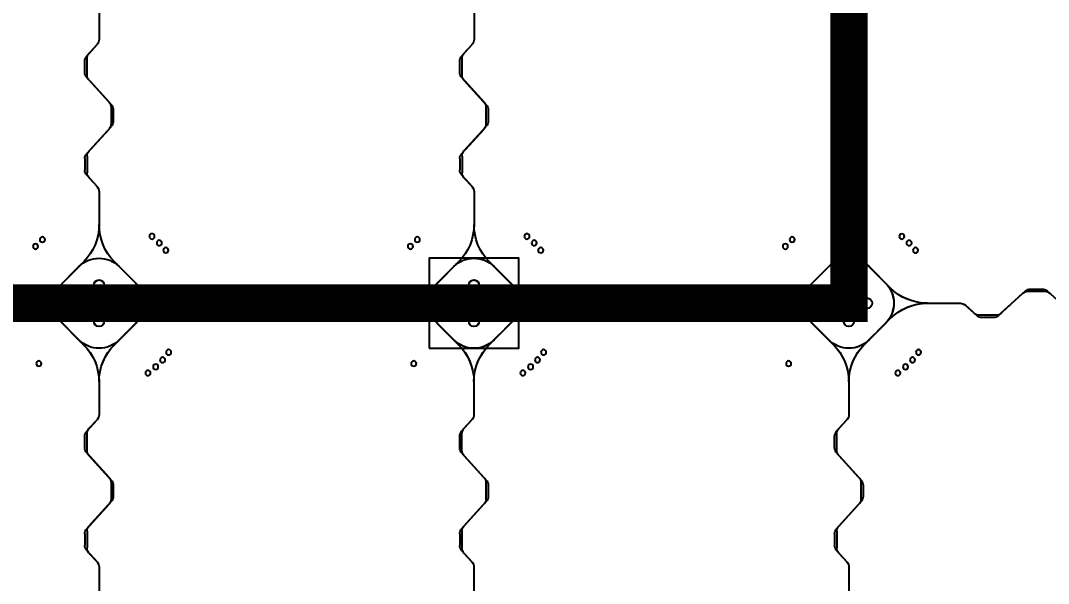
# Model space of a CAD drawing. Header units: millimetres. Extents: x -1612139 to -1260738, y 1141106 to 1536160.
# Drawn here: x -1314124 to -1312753, y 1255438 to 1256188 of the extents above; entities that cross this region are included whole.
import ezdxf

# ---------------------------------------------------------------- set-up
doc = ezdxf.new("R2010")
doc.units = ezdxf.units.MM
doc.header["$LTSCALE"] = 10
doc.layers.get('0').update_dxf_attribs({"linetype": 'CONTINUOUS'})
doc.layers.get('DEFPOINTS').update_dxf_attribs({"linetype": 'CONTINUOUS'})
doc.layers.add('W-FLOAT_BOWL浮筒', color=253, linetype='CONTINUOUS')
doc.styles.add('STANDARD_T3', font='simplex.shx', dxfattribs={"width": 0.7, "bigfont": 'gbcbig.shx'})
doc.dimstyles.new('W&&200', dxfattribs={"dimtxt": 700, "dimasz": 200, "dimexe": 500, "dimexo": 600, "dimgap": 200, "dimtad": 1, "dimdec": 0, "dimzin": 0, "dimdsep": 46, "dimtxsty": 'STANDARD_T3', "dimcen": 0.09, "dimclrd": 1, "dimclre": 1, "dimclrt": 7, "dimazin": 2, "dimtfac": 1, "dimtdec": 0, "dimtix": 1, "dimtmove": 2, "dimatfit": 3, "dimfxl": 100, "dimtolj": 1, "dimtzin": 0, "dimarcsym": 0})

# ---------------------------------------------------------------- blocks, each defined once
blk = doc.blocks.new('蓝色')
at = {"layer": 'W-FLOAT_BOWL浮筒', "color": 5}
for p, q in [((19006.3, 351.6), (19006.3, 395.8)), ((19006.3, 351.8), (19006.3, 395.8)), ((19506.3, 351.6), (19506.3, 395.8)), ((19506.3, 351.8), (19506.3, 395.8)), ((20006.3, 351.6), (20006.3, 395.8)), ((20006.3, 351.8), (20006.3, 395.8)), ((18989.9, 329.7), (19003.7, 344.9)), ((18992.9, 333.2), (19003.7, 345.1)), ((19489.9, 329.7), (19503.7, 344.9)), ((19492.9, 333.2), (19503.7, 345.1)), ((19989.9, 329.7), (20003.7, 344.9)), ((19992.9, 333.2), (20003.7, 345.1)), ((18987.3, 307.7), (18987.3, 323)), ((18990.3, 304.2), (18990.3, 326.5)), ((19487.3, 307.7), (19487.3, 323)), ((19490.3, 304.2), (19490.3, 326.5)), ((19987.3, 307.7), (19987.3, 323)), ((19990.3, 304.2), (19990.3, 326.5)), ((18989.9, 301), (19019.7, 268.2)), ((18992.9, 297.5), (19022.7, 264.7)), ((19489.9, 301), (19519.7, 268.2)), ((19492.9, 297.5), (19522.7, 264.7)), ((19989.9, 301), (20019.7, 268.2)), ((19992.9, 297.5), (20022.7, 264.7)), ((19022.3, 239.2), (19022.3, 261.5)), ((19522.3, 239.2), (19522.3, 261.5)), ((20022.3, 239.2), (20022.3, 261.5)), ((19025.3, 242.7), (19025.3, 258)), ((19525.3, 242.7), (19525.3, 258)), ((20025.3, 242.7), (20025.3, 258)), ((18992.9, 203.2), (19022.7, 236)), ((19492.9, 203.2), (19522.7, 236)), ((19992.9, 203.2), (20022.7, 236)), ((18989.9, 199.7), (19019.7, 232.5)), ((19489.9, 199.7), (19519.7, 232.5)), ((19989.9, 199.7), (20019.7, 232.5)), ((18987.3, 193), (18987.3, 177.7)), ((18990.3, 196.5), (18990.3, 174.2)), ((19487.3, 193), (19487.3, 177.7)), ((19490.3, 196.5), (19490.3, 174.2)), ((19987.3, 193), (19987.3, 177.7)), ((19990.3, 196.5), (19990.3, 174.2)), ((18989.9, 171), (19003.7, 155.8)), ((18992.9, 167.5), (19003.7, 155.6)), ((19489.9, 171), (19503.7, 155.8)), ((19492.9, 167.5), (19503.7, 155.6)), ((19989.9, 171), (20003.7, 155.8)), ((19992.9, 167.5), (20003.7, 155.6)), ((19006.3, 105.1), (19006.3, 149.1)), ((19006.3, 105.1), (19006.3, 148.9)), ((19506.3, 105.1), (19506.3, 149.1)), ((19506.3, 105.1), (19506.3, 148.9)), ((20006.3, 105.1), (20006.3, 149.1)), ((20006.3, 105.1), (20006.3, 148.9)), ((18951.1, 20.9), (18985.8, 55.6)), ((18957.5, 27.2), (18985.8, 55.5)), ((19061.6, 20.9), (19026.8, 55.6)), ((19055.2, 27.2), (19026.8, 55.5)), ((19451.1, 20.9), (19485.8, 55.6)), ((19457.5, 27.2), (19485.8, 55.5)), ((19561.6, 20.9), (19526.8, 55.6)), ((19555.2, 27.2), (19526.8, 55.5)), ((19951.1, 20.9), (19985.8, 55.6)), ((19957.5, 27.2), (19985.8, 55.5)), ((20061.6, 20.9), (20026.8, 55.6)), ((20055.2, 27.2), (20026.8, 55.5)), ((19457.5, 27.3), (19479.4, 49.2)), ((19533.2, 49.2), (19561.5, 20.9)), ((19979.5, 49.2), (19951.2, 20.9)), ((19957.5, 27.3), (19979.4, 49.2)), ((20033.2, 49.2), (20055.2, 27.3)), ((20033.2, 49.2), (20061.5, 20.9)), ((19177, 16.8), (19161.8, 3)), ((19199, 19.4), (19183.7, 19.4)), ((19205.7, 16.8), (19238.5, -13)), ((19307, 16.8), (19274.2, -13)), ((19313.7, 19.4), (19329, 19.4)), ((19335.7, 16.8), (19350.9, 3)), ((19673.5, 13.8), (19661.6, 3)), ((19677, 16.8), (19661.8, 3)), ((19702.5, 16.4), (19680.2, 16.4)), ((19699, 19.4), (19683.7, 19.4)), ((19705.7, 16.8), (19738.5, -13)), ((19709.2, 13.8), (19742, -16)), ((19803.5, 13.8), (19770.7, -16)), ((19807, 16.8), (19774.2, -13)), ((19810.2, 16.4), (19832.5, 16.4)), ((19813.7, 19.4), (19829, 19.4)), ((19835.7, 16.8), (19850.9, 3)), ((19839.2, 13.8), (19851.1, 3)), ((20173.5, 13.8), (20161.6, 3)), ((20177, 16.8), (20161.8, 3)), ((20202.5, 16.4), (20180.2, 16.4)), ((20199, 19.4), (20183.7, 19.4)), ((20205.7, 16.8), (20238.5, -13)), ((20209.2, 13.8), (20242, -16)), ((20303.5, 13.8), (20270.7, -16)), ((19110.9, 0.4), (19155.1, 0.4)), ((19357.6, 0.4), (19401.6, 0.4)), ((19610.9, 0.4), (19655.1, 0.4)), ((19610.9, 0.4), (19654.9, 0.4)), ((19857.6, 0.4), (19901.6, 0.4)), ((19857.8, 0.4), (19901.6, 0.4)), ((20110.9, 0.4), (20155.1, 0.4)), ((20110.9, 0.4), (20154.9, 0.4)), ((18979.5, -48.4), (18951.2, -20.1)), ((18979.4, -48.4), (18957.5, -26.5)), ((19033.2, -48.4), (19061.5, -20.1)), ((19055.2, -26.5), (19033.2, -48.4)), ((19245.2, -15.6), (19267.5, -15.6)), ((19479.5, -48.4), (19451.2, -20.1)), ((19479.4, -48.4), (19457.5, -26.5)), ((19457.5, -26.5), (19485.8, -54.8)), ((19526.8, -54.9), (19561.6, -20.1)), ((19533.2, -48.4), (19561.5, -20.1)), ((19555.2, -26.5), (19533.2, -48.4)), ((19745.2, -15.6), (19767.5, -15.6)), ((19748.7, -18.6), (19764, -18.6)), ((19985.8, -54.9), (19951.1, -20.1)), ((19979.5, -48.4), (19951.2, -20.1)), ((19979.4, -48.4), (19957.5, -26.5)), ((19957.5, -26.5), (19985.8, -54.8)), ((20026.8, -54.9), (20061.6, -20.1)), ((20055.2, -26.5), (20026.8, -54.8)), ((20033.2, -48.4), (20061.5, -20.1)), ((20055.2, -26.5), (20033.2, -48.4)), ((20245.2, -15.6), (20267.5, -15.6)), ((20248.7, -18.6), (20264, -18.6)), ((20006.3, -148.4), (20006.3, -104.2)), ((20006.3, -148.2), (20006.3, -104.2)), ((19989.9, -170.3), (20003.7, -155.1)), ((19992.9, -166.8), (20003.7, -154.9)), ((19987.3, -192.3), (19987.3, -177)), ((19990.3, -195.8), (19990.3, -173.5)), ((19989.9, -199), (20019.7, -231.8)), ((19992.9, -202.5), (20022.7, -235.3)), ((20022.3, -260.8), (20022.3, -238.5)), ((20025.3, -257.3), (20025.3, -242)), ((19989.9, -300.3), (20019.7, -267.5)), ((19992.9, -296.8), (20022.7, -264)), ((19987.3, -307), (19987.3, -322.3)), ((19990.3, -303.5), (19990.3, -325.8)), ((19989.9, -329), (20003.7, -344.2)), ((19992.9, -332.5), (20003.7, -344.4)), ((20006.3, -394.9), (20006.3, -350.9)), ((20006.3, -394.9), (20006.3, -351.1))]:
    blk.add_line(p, q, dxfattribs=at)
for centre in [(19071.6, 93.3), (19571.6, 93.3), (20071.6, 93.3), (18926, 80.7), (19081.9, 85.1), (19426, 80.7), (19581.9, 85.1), (19926, 80.7), (20081.9, 85.1), (19091.1, 75.9), (19099.2, 65.7), (19591.1, 75.9), (19599.2, 65.7), (20091.1, 75.9), (20099.2, 65.7), (20095.3, -70.2), (20086.6, -79.9), (20076.9, -88.6)]:
    blk.add_circle(centre, 3.5, dxfattribs=at)
for centre, radius, start, end in [((18996.3, 351.8), 10, 317.7263, 0), ((18996.3, 351.6), 10, 317.7263, 0), ((19496.3, 351.8), 10, 317.7263, 0), ((19496.3, 351.6), 10, 317.7263, 0), ((19996.3, 351.8), 10, 317.7263, 0), ((19996.3, 351.6), 10, 317.7263, 0), ((18997.3, 323), 10, 137.7263, 180), ((19000.3, 326.5), 10, 137.7263, 180), ((19497.3, 323), 10, 137.7263, 180), ((19500.3, 326.5), 10, 137.7263, 180), ((19997.3, 323), 10, 137.7263, 180), ((20000.3, 326.5), 10, 137.7263, 180), ((18997.3, 307.7), 10, 180, 222.2737), ((19000.3, 304.2), 10, 180, 222.2737), ((19497.3, 307.7), 10, 180, 222.2737), ((19500.3, 304.2), 10, 180, 222.2737), ((19997.3, 307.7), 10, 180, 222.2737), ((20000.3, 304.2), 10, 180, 222.2737), ((19012.3, 261.5), 10, 0, 42.2737), ((19015.3, 258), 10, 0, 42.2737), ((19512.3, 261.5), 10, 0, 42.2737), ((19515.3, 258), 10, 0, 42.2737), ((20012.3, 261.5), 10, 0, 42.2737), ((20015.3, 258), 10, 0, 42.2737), ((19012.3, 239.2), 10, 317.7263, 0), ((19015.3, 242.7), 10, 317.7263, 0), ((19512.3, 239.2), 10, 317.7263, 0), ((19515.3, 242.7), 10, 317.7263, 0), ((20012.3, 239.2), 10, 317.7263, 0), ((20015.3, 242.7), 10, 317.7263, 0), ((18997.3, 193), 10, 137.7263, 180), ((19000.3, 196.5), 10, 137.7263, 180), ((19497.3, 193), 10, 137.7263, 180), ((19500.3, 196.5), 10, 137.7263, 180), ((19997.3, 193), 10, 137.7263, 180), ((20000.3, 196.5), 10, 137.7263, 180), ((18997.3, 177.7), 10, 180, 222.2737), ((19000.3, 174.2), 10, 180, 222.2737), ((19497.3, 177.7), 10, 180, 222.2737), ((19500.3, 174.2), 10, 180, 222.2737), ((19997.3, 177.7), 10, 180, 222.2737), ((20000.3, 174.2), 10, 180, 222.2737), ((18996.3, 149.1), 10, 0, 42.2737), ((18996.3, 148.9), 10, 0, 42.2737), ((19496.3, 149.1), 10, 0, 42.2737), ((19496.3, 148.9), 10, 0, 42.2737), ((19996.3, 149.1), 10, 0, 42.2737), ((19996.3, 148.9), 10, 0, 42.2737), ((18936.3, 105.1), 70, 315, 0), ((18936.3, 105), 70, 315, 0), ((19076.3, 105.1), 70, 180, 225), ((19076.3, 105), 70, 180, 225), ((19436.3, 105.1), 70, 315, 0), ((19436.3, 105), 70, 315, 0), ((19576.3, 105.1), 70, 180, 225), ((19576.3, 105), 70, 180, 225), ((19936.3, 105.1), 70, 315, 0), ((19936.3, 105), 70, 315, 0), ((20076.3, 105.1), 70, 180, 225), ((20076.3, 105), 70, 180, 225), ((19506.3, 22.3), 38, 45, 135), ((20006.3, 22.3), 38, 45, 135), ((20006.4, 22.3), 38, 45, 135), ((19006.3, 24.4), 7, 0, 180), ((19006.3, 24.4), 7, 0, 180), ((19506.3, 24.4), 7, 0, 180), ((19506.3, 24.4), 7, 0, 180), ((19506.3, 24.4), 7, 0, 180), ((20006.3, 24.4), 7, 0, 180), ((20006.3, 24.4), 7, 0, 180), ((20006.3, 24.4), 7, 0, 180), ((20006.3, 24.4), 7, 0, 180), ((18901.6, 70.4), 70, 270, 315), ((18984.4, 0.3), 38, 135, 225), ((19006.3, 0.4), 25, 106.2602, 163.7398), ((19006.3, 0.4), 25, 106.2602, 163.7398), ((19006.3, 0.4), 25, 16.2602, 73.7398), ((19006.3, 0.4), 25, 16.2602, 73.7398), ((19028.3, 0.3), 38, 315, 45), ((19111.1, 70.4), 70, 225, 270), ((19183.7, 9.4), 10, 90, 132.2737), ((19199, 9.4), 10, 47.7263, 90), ((19313.7, 9.4), 10, 90, 132.2737), ((19329, 9.4), 10, 47.7263, 90), ((19401.6, 70.4), 70, 270, 315), ((19484.4, 0.4), 38, 135, 225), ((19484.4, 0.3), 38, 135, 225), ((19506.3, 0.4), 25, 106.2602, 163.7398), ((19506.3, 0.4), 25, 106.2602, 163.7398), ((19506.3, 0.4), 25, 106.2602, 163.7398), ((19506.3, 0.4), 25, 16.2602, 73.7398), ((19506.3, 0.4), 25, 16.2602, 73.7398), ((19506.3, 0.4), 25, 16.2602, 73.7398), ((19528.3, 0.3), 38, 315, 45), ((19611, 70.4), 70, 225, 270), ((19611.1, 70.4), 70, 225, 270), ((19680.2, 6.4), 10, 90, 132.2737), ((19683.7, 9.4), 10, 90, 132.2737), ((19699, 9.4), 10, 47.7263, 90), ((19702.5, 6.4), 10, 47.7263, 90), ((19810.2, 6.4), 10, 90, 132.2737), ((19813.7, 9.4), 10, 90, 132.2737), ((19829, 9.4), 10, 47.7263, 90), ((19832.5, 6.4), 10, 47.7263, 90), ((19901.6, 70.4), 70, 270, 315), ((19901.7, 70.4), 70, 270, 315), ((19984.4, 0.4), 38, 135, 225), ((19984.4, 0.3), 38, 135, 225), ((20006.3, 0.4), 25, 106.2602, 163.7398), ((20006.3, 0.4), 25, 106.2602, 163.7398), ((20006.3, 0.4), 25, 106.2602, 163.7398), ((20006.3, 0.4), 25, 106.2602, 163.7398), ((20006.3, 0.4), 25, 16.2602, 73.7398), ((20006.3, 0.4), 25, 16.2602, 73.7398), ((20006.3, 0.4), 25, 16.2602, 73.7398), ((20006.3, 0.4), 25, 16.2602, 73.7398), ((20028.3, 0.4), 38, 315, 45), ((20028.3, 0.3), 38, 315, 45), ((20111, 70.4), 70, 225, 270), ((20111.1, 70.4), 70, 225, 270), ((20180.2, 6.4), 10, 90, 132.2737), ((20183.7, 9.4), 10, 90, 132.2737), ((20199, 9.4), 10, 47.7263, 90), ((20202.5, 6.4), 10, 47.7263, 90), ((18901.7, -69.6), 70, 45, 90), ((18982.3, 0.4), 7, 90, 270), ((18982.3, 0.4), 7, 90, 270), ((19030.3, 0.4), 7, 270, 90), ((19030.3, 0.4), 7, 270, 90), ((19111, -69.6), 70, 90, 135), ((19155.1, 10.4), 10, 270, 312.2737), ((19357.6, 10.4), 10, 227.7263, 270), ((19401.7, -69.6), 70, 45, 90), ((19482.3, 0.4), 7, 90, 270), ((19482.3, 0.4), 7, 90, 270), ((19482.3, 0.4), 7, 90, 270), ((19530.3, 0.4), 7, 270, 90), ((19530.3, 0.4), 7, 270, 90), ((19530.3, 0.4), 7, 270, 90), ((19611, -69.6), 70, 90, 135), ((19611.1, -69.6), 70, 90, 135), ((19654.9, 10.4), 10, 270, 312.2737), ((19655.1, 10.4), 10, 270, 312.2737), ((19857.6, 10.4), 10, 227.7263, 270), ((19857.8, 10.4), 10, 227.7263, 270), ((19901.6, -69.6), 70, 45, 90), ((19901.7, -69.6), 70, 45, 90), ((19982.3, 0.4), 7, 90, 270), ((19982.3, 0.4), 7, 90, 270), ((19982.3, 0.4), 7, 90, 270), ((19982.3, 0.4), 7, 90, 270), ((20030.3, 0.4), 7, 270, 90), ((20030.3, 0.4), 7, 270, 90), ((20030.3, 0.4), 7, 270, 90), ((20030.3, 0.4), 7, 270, 90), ((20111, -69.6), 70, 90, 135), ((20111.1, -69.6), 70, 90, 135), ((20154.9, 10.4), 10, 270, 312.2737), ((20155.1, 10.4), 10, 270, 312.2737), ((19006.3, 0.4), 25, 196.2602, 253.7398), ((19006.3, 0.4), 25, 196.2602, 253.7398), ((19006.3, 0.4), 25, 286.2602, 343.7398), ((19006.3, 0.4), 25, 286.2602, 343.7398), ((19245.2, -5.6), 10, 227.7263, 270), ((19267.5, -5.6), 10, 270, 312.2737), ((19506.3, 0.4), 25, 196.2602, 253.7398), ((19506.3, 0.4), 25, 196.2602, 253.7398), ((19506.3, 0.4), 25, 196.2602, 253.7398), ((19506.3, 0.4), 25, 286.2602, 343.7398), ((19506.3, 0.4), 25, 286.2602, 343.7398), ((19506.3, 0.4), 25, 286.2602, 343.7398), ((19745.2, -5.6), 10, 227.7263, 270), ((19767.5, -5.6), 10, 270, 312.2737), ((20006.3, 0.4), 25, 196.2602, 253.7398), ((20006.3, 0.4), 25, 196.2602, 253.7398), ((20006.3, 0.4), 25, 196.2602, 253.7398), ((20006.3, 0.4), 25, 196.2602, 253.7398), ((20006.3, 0.4), 25, 286.2602, 343.7398), ((20006.3, 0.4), 25, 286.2602, 343.7398), ((20006.3, 0.4), 25, 286.2602, 343.7398), ((20006.3, 0.4), 25, 286.2602, 343.7398), ((20245.2, -5.6), 10, 227.7263, 270), ((20267.5, -5.6), 10, 270, 312.2737), ((19006.3, -23.6), 7, 180, 0), ((19006.3, -23.6), 7, 180, 0), ((19506.3, -23.6), 7, 180, 0), ((19506.3, -23.6), 7, 180, 0), ((19506.3, -23.6), 7, 180, 0), ((19748.7, -8.6), 10, 227.7263, 270), ((19764, -8.6), 10, 270, 312.2737), ((20006.3, -23.6), 7, 180, 0), ((20006.3, -23.6), 7, 180, 0), ((20006.3, -23.6), 7, 180, 0), ((20006.3, -23.6), 7, 180, 0), ((20248.7, -8.6), 10, 227.7263, 270), ((20264, -8.6), 10, 270, 312.2737), ((19006.3, -21.6), 38, 225, 315), ((19006.4, -21.6), 38, 225, 315), ((19506.3, -21.6), 38, 225, 315), ((19506.4, -21.6), 38, 225, 315), ((20006.3, -21.6), 38, 225, 315), ((20006.4, -21.6), 38, 225, 315), ((19936.3, -104.3), 70, 0, 45), ((20076.3, -104.3), 70, 135, 180), ((19936.3, -104.3), 70, 0, 45), ((20076.3, -104.3), 70, 135, 180), ((19996.3, -148.2), 10, 317.7263, 0), ((19996.3, -148.4), 10, 317.7263, 0), ((19997.3, -177), 10, 137.7263, 180), ((20000.3, -173.5), 10, 137.7263, 180), ((19997.3, -192.3), 10, 180, 222.2737), ((20000.3, -195.8), 10, 180, 222.2737), ((20012.3, -238.5), 10, 0, 42.2737), ((20015.3, -242), 10, 0, 42.2737), ((20015.3, -257.3), 10, 317.7263, 0), ((20012.3, -260.8), 10, 317.7263, 0), ((19997.3, -307), 10, 137.7263, 180), ((20000.3, -303.5), 10, 137.7263, 180), ((19997.3, -322.3), 10, 180, 222.2737), ((20000.3, -325.8), 10, 180, 222.2737), ((19996.3, -350.9), 10, 0, 42.2737), ((19996.3, -351.1), 10, 0, 42.2737)]:
    blk.add_arc(centre, radius, start, end, dxfattribs=at)
blk = doc.blocks.new('橙色')
at = {"layer": 'W-FLOAT_BOWL浮筒', "color": 30}
for p, q in [((19473.2, 548.8), (19444.8, 520.5)), ((19451.2, 526.9), (19473.1, 548.8)), ((19526.8, 548.8), (19555.2, 520.5)), ((19526.9, 548.8), (19548.8, 526.9)), ((19973.2, 548.8), (19944.8, 520.5)), ((19951.2, 526.9), (19973.1, 548.8)), ((20026.8, 548.8), (20055.2, 520.5)), ((20026.9, 548.8), (20048.8, 526.9)), ((20473.2, 548.8), (20444.8, 520.5)), ((20526.9, 548.8), (20548.8, 526.9)), ((19667.1, 513.4), (19655.3, 502.6)), ((19696.1, 516), (19673.9, 516)), ((19702.9, 513.4), (19735.6, 483.6)), ((19797.1, 513.4), (19764.4, 483.6)), ((19803.9, 516), (19826.1, 516)), ((19832.9, 513.4), (19844.7, 502.6)), ((20167.1, 513.4), (20155.3, 502.6)), ((20196.1, 516), (20173.9, 516)), ((20202.9, 513.4), (20235.6, 483.6)), ((20297.1, 513.4), (20264.4, 483.6)), ((20303.9, 516), (20326.1, 516)), ((20332.9, 513.4), (20344.7, 502.6)), ((19604.6, 500), (19648.5, 500)), ((19851.5, 500), (19895.3, 500)), ((20104.6, 500), (20148.5, 500)), ((20351.5, 500), (20395.3, 500)), ((19742.4, 481), (19757.6, 481)), ((20242.4, 481), (20257.6, 481)), ((19479.5, 444.8), (19444.8, 479.5)), ((19451.2, 473.2), (19479.5, 444.8)), ((19520.5, 444.8), (19555.2, 479.5)), ((19548.8, 473.2), (19520.5, 444.8)), ((19979.5, 444.8), (19944.8, 479.5)), ((19951.2, 473.2), (19979.5, 444.8)), ((20020.5, 444.8), (20055.2, 479.5)), ((20048.8, 473.2), (20020.5, 444.8)), ((20479.5, 444.8), (20444.8, 479.5)), ((20548.8, 473.2), (20520.5, 444.8)), ((19500, 351.3), (19500, 395.4)), ((19500, 351.5), (19500, 395.4)), ((20000, 351.3), (20000, 395.4)), ((20000, 351.5), (20000, 395.4)), ((20500, 351.3), (20500, 395.4)), ((19483.6, 329.4), (19497.4, 344.5)), ((19486.6, 332.9), (19497.4, 344.7)), ((19983.6, 329.4), (19997.4, 344.5)), ((19986.6, 332.9), (19997.4, 344.7)), ((20483.6, 329.4), (20497.4, 344.5)), ((19481, 307.4), (19481, 322.6)), ((19484, 303.9), (19484, 326.1)), ((19981, 307.4), (19981, 322.6)), ((19984, 303.9), (19984, 326.1)), ((20481, 307.4), (20481, 322.6)), ((19483.6, 300.6), (19513.4, 267.9)), ((19486.6, 297.1), (19516.4, 264.4)), ((19983.6, 300.6), (20013.4, 267.9)), ((19986.6, 297.1), (20016.4, 264.4)), ((20483.6, 300.6), (20513.4, 267.9)), ((19516, 238.9), (19516, 261.1)), ((20016, 238.9), (20016, 261.1)), ((20516, 238.9), (20516, 261.1)), ((19519, 242.4), (19519, 257.6)), ((20019, 242.4), (20019, 257.6)), ((19486.6, 202.9), (19516.4, 235.6)), ((19986.6, 202.9), (20016.4, 235.6)), ((19483.6, 199.4), (19513.4, 232.1)), ((19983.6, 199.4), (20013.4, 232.1)), ((20483.6, 199.4), (20513.4, 232.1)), ((19481, 192.6), (19481, 177.4)), ((19484, 196.1), (19484, 173.9)), ((19981, 192.6), (19981, 177.4)), ((19984, 196.1), (19984, 173.9)), ((20481, 192.6), (20481, 177.4)), ((19483.6, 170.6), (19497.4, 155.5)), ((19486.6, 167.1), (19497.4, 155.3)), ((19983.6, 170.6), (19997.4, 155.5)), ((19986.6, 167.1), (19997.4, 155.3)), ((20483.6, 170.6), (20497.4, 155.5)), ((19500, 104.7), (19500, 148.7)), ((19500, 104.7), (19500, 148.5)), ((20000, 104.7), (20000, 148.7)), ((20000, 104.7), (20000, 148.5)), ((20500, 104.7), (20500, 148.7))]:
    blk.add_line(p, q, dxfattribs=at)
for centre in [(19415.2, 424.4), (19589, 429.4), (19915.2, 424.4), (20089, 429.4), (20415.2, 424.4), (19424.4, 415.2), (19570.6, 411), (19580.3, 419.7), (19924.4, 415.2), (20070.6, 411), (20080.3, 419.7), (20424.4, 415.2)]:
    blk.add_circle(centre, 3.5, dxfattribs=at)
for centre, radius, start, end in [((19500, 522), 38, 45, 135), ((19500, 522), 38, 45, 135), ((20000, 522), 38, 45, 135), ((20000, 522), 38, 45, 135), ((20500, 522), 38, 45, 135), ((19478, 500), 38, 135, 225), ((19500, 500), 25, 106.2602, 163.7398), ((19500, 500), 25, 106.2602, 163.7398), ((19500, 524), 7, 0, 180), ((19500, 524), 7, 0, 180), ((19500, 500), 25, 16.2602, 73.7398), ((19500, 500), 25, 16.2602, 73.7398), ((19522, 500), 38, 315, 45), ((19978, 500), 38, 135, 225), ((20000, 500), 25, 106.2602, 163.7398), ((20000, 500), 25, 106.2602, 163.7398), ((20000, 524), 7, 0, 180), ((20000, 524), 7, 0, 180), ((20000, 500), 25, 16.2602, 73.7398), ((20000, 500), 25, 16.2602, 73.7398), ((20022, 500), 38, 315, 45), ((20500, 500), 25, 106.2602, 163.7398), ((20500, 524), 7, 0, 180), ((20500, 500), 25, 16.2602, 73.7398), ((20522, 500), 38, 315, 45), ((19395.3, 570), 70, 270, 315), ((19604.7, 570), 70, 225, 270), ((19673.9, 506), 10, 90, 132.2737), ((19696.1, 506), 10, 47.7263, 90), ((19803.9, 506), 10, 90, 132.2737), ((19826.1, 506), 10, 47.7263, 90), ((19895.3, 570), 70, 270, 315), ((20104.7, 570), 70, 225, 270), ((20173.9, 506), 10, 90, 132.2737), ((20196.1, 506), 10, 47.7263, 90), ((20303.9, 506), 10, 90, 132.2737), ((20326.1, 506), 10, 47.7263, 90), ((20395.3, 570), 70, 270, 315), ((19395.3, 430), 70, 45, 90), ((19476, 500), 7, 90, 270), ((19476, 500), 7, 90, 270), ((19524, 500), 7, 270, 90), ((19524, 500), 7, 270, 90), ((19604.7, 430), 70, 90, 135), ((19648.5, 510), 10, 270, 312.2737), ((19851.5, 510), 10, 227.7263, 270), ((19895.3, 430), 70, 45, 90), ((19976, 500), 7, 90, 270), ((19976, 500), 7, 90, 270), ((20024, 500), 7, 270, 90), ((20024, 500), 7, 270, 90), ((20104.7, 430), 70, 90, 135), ((20148.5, 510), 10, 270, 312.2737), ((20351.5, 510), 10, 227.7263, 270), ((20395.3, 430), 70, 45, 90), ((20476, 500), 7, 90, 270), ((20524, 500), 7, 270, 90), ((19500, 500), 25, 196.2602, 253.7398), ((19500, 500), 25, 196.2602, 253.7398), ((19500, 500), 25, 286.2602, 343.7398), ((19500, 500), 25, 286.2602, 343.7398), ((19742.4, 491), 10, 227.7263, 270), ((19757.6, 491), 10, 270, 312.2737), ((20000, 500), 25, 196.2602, 253.7398), ((20000, 500), 25, 196.2602, 253.7398), ((20000, 500), 25, 286.2602, 343.7398), ((20000, 500), 25, 286.2602, 343.7398), ((20242.4, 491), 10, 227.7263, 270), ((20257.6, 491), 10, 270, 312.2737), ((20500, 500), 25, 196.2602, 253.7398), ((20500, 500), 25, 286.2602, 343.7398), ((19500, 476), 7, 180, 0), ((19500, 476), 7, 180, 0), ((20000, 476), 7, 180, 0), ((20000, 476), 7, 180, 0), ((20500, 476), 7, 180, 0), ((19430, 395.3), 70, 0, 45), ((19430, 395.3), 70, 0, 45), ((19570, 395.3), 70, 135, 180), ((19570, 395.3), 70, 135, 180), ((19930, 395.3), 70, 0, 45), ((19930, 395.3), 70, 0, 45), ((20070, 395.3), 70, 135, 180), ((20070, 395.3), 70, 135, 180), ((20430, 395.3), 70, 0, 45), ((20570, 395.3), 70, 135, 180), ((19490, 351.5), 10, 317.7263, 0), ((19490, 351.3), 10, 317.7263, 0), ((19990, 351.5), 10, 317.7263, 0), ((19990, 351.3), 10, 317.7263, 0), ((20490, 351.3), 10, 317.7263, 0), ((19491, 322.6), 10, 137.7263, 180), ((19494, 326.1), 10, 137.7263, 180), ((19991, 322.6), 10, 137.7263, 180), ((19994, 326.1), 10, 137.7263, 180), ((20491, 322.6), 10, 137.7263, 180), ((19491, 307.4), 10, 180, 222.2737), ((19494, 303.9), 10, 180, 222.2737), ((19991, 307.4), 10, 180, 222.2737), ((19994, 303.9), 10, 180, 222.2737), ((20491, 307.4), 10, 180, 222.2737), ((19506, 261.1), 10, 0, 42.2737), ((19509, 257.6), 10, 0, 42.2737), ((20006, 261.1), 10, 0, 42.2737), ((20009, 257.6), 10, 0, 42.2737), ((20506, 261.1), 10, 0, 42.2737), ((19506, 238.9), 10, 317.7263, 0), ((19509, 242.4), 10, 317.7263, 0), ((20006, 238.9), 10, 317.7263, 0), ((20009, 242.4), 10, 317.7263, 0), ((20506, 238.9), 10, 317.7263, 0), ((19491, 192.6), 10, 137.7263, 180), ((19494, 196.1), 10, 137.7263, 180), ((19991, 192.6), 10, 137.7263, 180), ((19994, 196.1), 10, 137.7263, 180), ((20491, 192.6), 10, 137.7263, 180), ((19491, 177.4), 10, 180, 222.2737), ((19494, 173.9), 10, 180, 222.2737), ((19991, 177.4), 10, 180, 222.2737), ((19994, 173.9), 10, 180, 222.2737), ((20491, 177.4), 10, 180, 222.2737), ((19490, 148.7), 10, 0, 42.2737), ((19490, 148.5), 10, 0, 42.2737), ((19990, 148.7), 10, 0, 42.2737), ((19990, 148.5), 10, 0, 42.2737), ((20490, 148.7), 10, 0, 42.2737)]:
    blk.add_arc(centre, radius, start, end, dxfattribs=at)
blk = doc.blocks.new('*D183')
at = {"color": 1, "lineweight": -2, "transparency": 16777216}
for p, q in [((-1333518.8, 1271320.9), (-1333518.8, 1271920.9)), ((-1311518.8, 1271320.9), (-1311518.8, 1271920.9)), ((-1333318.8, 1271420.9), (-1311718.8, 1271420.9))]:
    blk.add_line(p, q, dxfattribs=at)
at = {"color": 1, "transparency": 16777216}
for points in [[(-1333318.8, 1271454.3), (-1333318.8, 1271387.6), (-1333518.8, 1271420.9)], [(-1311718.8, 1271454.3), (-1311718.8, 1271387.6), (-1311518.8, 1271420.9)]]:
    blk.add_solid(points, dxfattribs=at)
at = {"layer": 'DEFPOINTS', "color": 0, "transparency": 16777216}
for p in [(-1311518.8, 1271420.9), (-1333518.8, 1256311.5), (-1311518.8, 1253811.5)]:
    blk.add_point(p, dxfattribs=at)
at = {"color": 7, "transparency": 16777216, "insert": (-1321828.2, 1271970.9), "char_height": 700, "attachment_point": 5, "style": 'STANDARD_T3'}
blk.add_mtext('\\A1;22000', dxfattribs=at)
blk = doc.blocks.new('LGZ')
at = {"color": 6}
blk.add_lwpolyline([(-60, -60), (60, -60), (60, 60), (-60, 60)], close=True, dxfattribs=at)

msp = doc.modelspace()

# ---------------------------------------------------------------- linework, layer by layer
at = {"color": 6, "const_width": 50}
msp.add_lwpolyline([(-1333018.8, 1255811.5), (-1324018.8, 1255811.5), (-1324018.8, 1267811.5), (-1323018.8, 1267811.5), (-1323018.8, 1255811.5), (-1313018.8, 1255811.5), (-1313018.8, 1267811.5), (-1312018.8, 1267811.5), (-1312018.8, 1253811.5)], dxfattribs=at)

# ---------------------------------------------------------------- block references
at = {"xscale": -1, "rotation": 180}
for name, p in [('橙色', (-1333518.8, 1256311.5)), ('蓝色', (-1333025.2, 1255811.8))]:
    msp.add_blockref(name, p, dxfattribs=at)
msp.add_blockref('LGZ', (-1313518.8, 1255811.5))

# ---------------------------------------------------------------- dimensions: what is measured, and where the dimension line sits
dim = msp.add_linear_dim(base=(-1311518.8, 1271420.9), p1=(-1333518.8, 1256311.5), p2=(-1311518.8, 1253811.5), dimstyle='W&&200', override={"dimfxlon": 1})
dim.commit()
dim.dimension.update_dxf_attribs({"geometry": '*D183', "text_midpoint": (-1321828.2, 1271970.9), "dimtype": 160})

doc.saveas('drawing.dxf')
